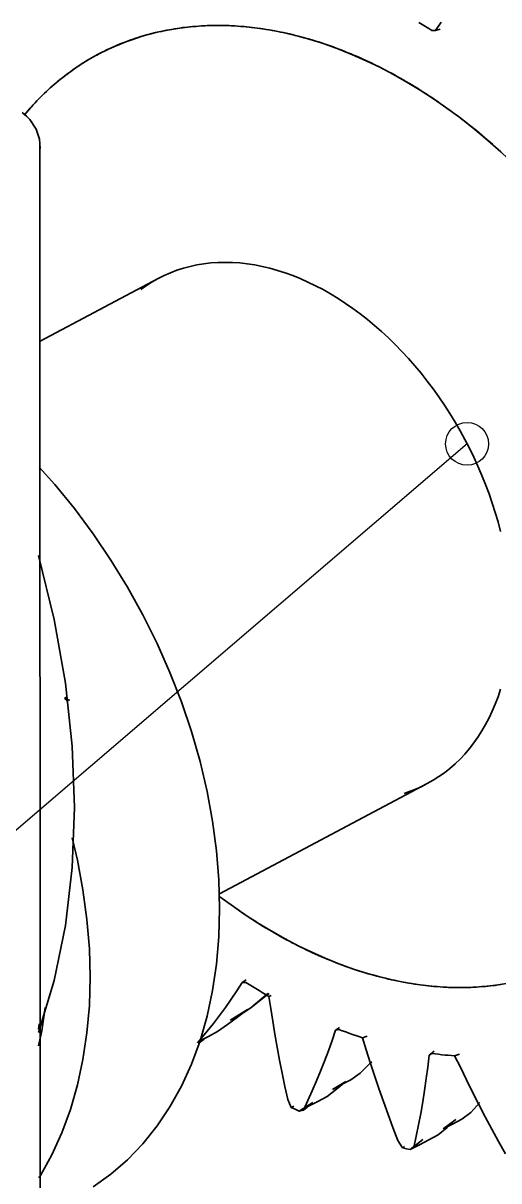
# Model space of a CAD drawing. Header units: millimetres. Extents: x 0 to 420, y 0 to 297.
# Drawn here: x 108.76 to 122.04, y 140.88 to 173.25 of the extents above; entities that cross this region are included whole.
import ezdxf

# ---------------------------------------------------------------- set-up
doc = ezdxf.new("R2010")
doc.units = ezdxf.units.MM
doc.header["$LTSCALE"] = 6
doc.layers.add('BALAO', color=7, linetype='Continuous', lineweight=25)
doc.layers.add('VISIVEL', color=7, linetype='Continuous', lineweight=35)

msp = doc.modelspace()

# ---------------------------------------------------------------- linework, layer by layer
at = {"layer": 'BALAO'}
msp.add_line((121.158, 161.485), (78.1, 124.566), dxfattribs=at)
msp.add_circle((121.158, 161.485), 0.6, dxfattribs=at)
at = {"layer": 'VISIVEL'}
for p, q in [((113.842, 173.173), (113.486, 173.149)), ((113.738, 173.169), (113.662, 173.165)), ((113.818, 173.173), (113.738, 173.169)), ((113.894, 173.177), (113.818, 173.173)), ((114.202, 173.181), (113.842, 173.173)), ((113.97, 173.177), (113.894, 173.177)), ((114.046, 173.181), (113.97, 173.177)), ((114.126, 173.181), (114.046, 173.181)), ((114.202, 173.181), (114.126, 173.181)), ((114.282, 173.181), (114.202, 173.181)), ((114.566, 173.173), (114.202, 173.181)), ((114.358, 173.181), (114.282, 173.181)), ((114.438, 173.177), (114.358, 173.181)), ((114.514, 173.177), (114.438, 173.177)), ((114.594, 173.173), (114.514, 173.177)), ((114.934, 173.149), (114.566, 173.173)), ((114.67, 173.169), (114.594, 173.173)), ((114.75, 173.161), (114.67, 173.169)), ((119.902, 173.213), (119.81, 173.269)), ((119.994, 173.157), (119.902, 173.213)), ((120.43, 173.277), (120.278, 173.041)), ((112.114, 172.889), (111.79, 172.785)), ((111.974, 172.849), (111.906, 172.825)), ((112.046, 172.869), (111.974, 172.849)), ((112.118, 172.889), (112.046, 172.869)), ((112.45, 172.981), (112.114, 172.889)), ((112.186, 172.909), (112.118, 172.889)), ((112.258, 172.929), (112.186, 172.909)), ((112.33, 172.949), (112.258, 172.929)), ((112.402, 172.969), (112.33, 172.949)), ((112.474, 172.985), (112.402, 172.969)), ((112.79, 173.053), (112.45, 172.981)), ((112.546, 173.001), (112.474, 172.985)), ((112.618, 173.017), (112.546, 173.001)), ((112.69, 173.033), (112.618, 173.017)), ((112.766, 173.049), (112.69, 173.033)), ((112.838, 173.061), (112.766, 173.049)), ((113.134, 173.109), (112.79, 173.053)), ((112.914, 173.073), (112.838, 173.061)), ((112.986, 173.085), (112.914, 173.073)), ((113.062, 173.097), (112.986, 173.085)), ((113.134, 173.109), (113.062, 173.097)), ((113.486, 173.149), (113.134, 173.109)), ((113.21, 173.121), (113.134, 173.109)), ((113.286, 173.129), (113.21, 173.121)), ((113.358, 173.137), (113.286, 173.129)), ((113.434, 173.145), (113.358, 173.137)), ((113.51, 173.153), (113.434, 173.145)), ((113.586, 173.157), (113.51, 173.153)), ((113.662, 173.165), (113.586, 173.157)), ((114.83, 173.157), (114.75, 173.161)), ((114.91, 173.149), (114.83, 173.157)), ((114.99, 173.141), (114.91, 173.149)), ((115.306, 173.105), (114.934, 173.149)), ((115.066, 173.133), (114.99, 173.141)), ((115.146, 173.125), (115.066, 173.133)), ((115.226, 173.117), (115.146, 173.125)), ((115.306, 173.105), (115.226, 173.117)), ((115.386, 173.097), (115.306, 173.105)), ((115.682, 173.049), (115.306, 173.105)), ((115.466, 173.085), (115.386, 173.097)), ((115.546, 173.073), (115.466, 173.085)), ((115.626, 173.057), (115.546, 173.073)), ((115.71, 173.045), (115.626, 173.057)), ((116.058, 172.973), (115.682, 173.049)), ((115.79, 173.029), (115.71, 173.045)), ((115.87, 173.013), (115.79, 173.029)), ((115.95, 172.997), (115.87, 173.013)), ((116.03, 172.981), (115.95, 172.997)), ((116.11, 172.965), (116.03, 172.981)), ((116.438, 172.885), (116.058, 172.973)), ((116.194, 172.945), (116.11, 172.965)), ((116.274, 172.925), (116.194, 172.945)), ((116.354, 172.905), (116.274, 172.925)), ((116.438, 172.885), (116.354, 172.905)), ((116.518, 172.865), (116.438, 172.885)), ((116.818, 172.777), (116.438, 172.885)), ((116.598, 172.841), (116.518, 172.865)), ((120.086, 173.101), (119.994, 173.157)), ((120.174, 173.045), (120.086, 173.101)), ((120.278, 173.041), (120.174, 173.045)), ((120.402, 173.081), (120.278, 173.041)), ((111.158, 172.529), (110.854, 172.377)), ((111.158, 172.529), (111.09, 172.497)), ((111.47, 172.665), (111.158, 172.529)), ((111.222, 172.557), (111.158, 172.529)), ((111.29, 172.589), (111.222, 172.557)), ((111.358, 172.617), (111.29, 172.589)), ((111.426, 172.645), (111.358, 172.617)), ((111.49, 172.673), (111.426, 172.645)), ((111.79, 172.785), (111.47, 172.665)), ((111.558, 172.701), (111.49, 172.673)), ((111.63, 172.725), (111.558, 172.701)), ((111.698, 172.753), (111.63, 172.725)), ((111.766, 172.777), (111.698, 172.753)), ((111.834, 172.801), (111.766, 172.777)), ((111.906, 172.825), (111.834, 172.801)), ((116.682, 172.817), (116.598, 172.841)), ((116.762, 172.793), (116.682, 172.817)), ((116.842, 172.769), (116.762, 172.793)), ((117.198, 172.657), (116.818, 172.777)), ((116.926, 172.745), (116.842, 172.769)), ((117.006, 172.721), (116.926, 172.745)), ((117.09, 172.693), (117.006, 172.721)), ((117.17, 172.665), (117.09, 172.693)), ((117.25, 172.637), (117.17, 172.665)), ((117.578, 172.521), (117.198, 172.657)), ((117.334, 172.609), (117.25, 172.637)), ((117.414, 172.581), (117.334, 172.609)), ((117.498, 172.549), (117.414, 172.581)), ((117.578, 172.521), (117.498, 172.549)), ((110.554, 172.209), (110.27, 172.025)), ((110.578, 172.221), (110.514, 172.181)), ((110.854, 172.377), (110.554, 172.209)), ((110.638, 172.257), (110.578, 172.221)), ((110.702, 172.293), (110.638, 172.257)), ((110.766, 172.329), (110.702, 172.293)), ((110.83, 172.365), (110.766, 172.329)), ((110.894, 172.397), (110.83, 172.365)), ((110.918, 172.409), (110.854, 172.377)), ((110.962, 172.433), (110.894, 172.397)), ((110.962, 172.433), (110.894, 172.397)), ((111.026, 172.465), (110.962, 172.433)), ((111.09, 172.497), (111.026, 172.465)), ((117.662, 172.489), (117.578, 172.521)), ((117.958, 172.365), (117.578, 172.521)), ((117.742, 172.457), (117.662, 172.489)), ((117.822, 172.421), (117.742, 172.457)), ((117.906, 172.389), (117.822, 172.421)), ((117.986, 172.353), (117.906, 172.389)), ((118.342, 172.197), (117.958, 172.365)), ((118.07, 172.321), (117.986, 172.353)), ((118.15, 172.285), (118.07, 172.321)), ((118.23, 172.245), (118.15, 172.285)), ((118.314, 172.209), (118.23, 172.245)), ((118.394, 172.173), (118.314, 172.209)), ((110.27, 172.025), (109.99, 171.825)), ((110.086, 171.897), (110.03, 171.857)), ((110.146, 171.941), (110.086, 171.897)), ((110.206, 171.985), (110.146, 171.941)), ((110.27, 172.025), (110.206, 171.985)), ((110.33, 172.065), (110.27, 172.025)), ((110.39, 172.105), (110.33, 172.065)), ((110.454, 172.145), (110.39, 172.105)), ((110.514, 172.181), (110.454, 172.145)), ((118.722, 172.013), (118.342, 172.197)), ((118.478, 172.133), (118.394, 172.173)), ((118.558, 172.093), (118.478, 172.133)), ((118.638, 172.053), (118.558, 172.093)), ((118.722, 172.013), (118.638, 172.053)), ((118.802, 171.973), (118.722, 172.013)), ((119.098, 171.813), (118.722, 172.013)), ((118.882, 171.929), (118.802, 171.973)), ((118.962, 171.889), (118.882, 171.929)), ((119.046, 171.845), (118.962, 171.889)), ((109.718, 171.613), (109.458, 171.385)), ((109.682, 171.581), (109.626, 171.533)), ((109.738, 171.629), (109.682, 171.581)), ((109.99, 171.825), (109.718, 171.613)), ((109.794, 171.677), (109.738, 171.629)), ((109.854, 171.721), (109.794, 171.677)), ((109.91, 171.769), (109.854, 171.721)), ((109.97, 171.813), (109.91, 171.769)), ((110.03, 171.857), (109.97, 171.813)), ((119.126, 171.801), (119.046, 171.845)), ((119.474, 171.601), (119.098, 171.813)), ((119.206, 171.757), (119.126, 171.801)), ((119.286, 171.709), (119.206, 171.757)), ((119.37, 171.665), (119.286, 171.709)), ((119.45, 171.617), (119.37, 171.665)), ((119.53, 171.569), (119.45, 171.617)), ((119.85, 171.373), (119.474, 171.601)), ((119.61, 171.521), (119.53, 171.569)), ((109.458, 171.385), (109.21, 171.145)), ((109.298, 171.233), (109.246, 171.181)), ((109.35, 171.285), (109.298, 171.233)), ((109.406, 171.337), (109.35, 171.285)), ((109.458, 171.385), (109.406, 171.337)), ((109.514, 171.437), (109.458, 171.385)), ((109.57, 171.485), (109.514, 171.437)), ((109.626, 171.533), (109.57, 171.485)), ((119.69, 171.473), (119.61, 171.521)), ((119.77, 171.425), (119.69, 171.473)), ((119.85, 171.373), (119.77, 171.425)), ((119.93, 171.321), (119.85, 171.373)), ((120.222, 171.129), (119.85, 171.373)), ((120.01, 171.269), (119.93, 171.321)), ((120.09, 171.217), (120.01, 171.269)), ((108.986, 170.909), (108.938, 170.853)), ((109.21, 171.145), (108.97, 170.889)), ((109.038, 170.965), (108.986, 170.909)), ((109.09, 171.021), (109.038, 170.965)), ((109.138, 171.073), (109.09, 171.021)), ((109.194, 171.129), (109.138, 171.073)), ((109.246, 171.181), (109.194, 171.129)), ((120.17, 171.165), (120.09, 171.217)), ((120.246, 171.113), (120.17, 171.165)), ((120.59, 170.873), (120.222, 171.129)), ((120.326, 171.061), (120.246, 171.113)), ((120.406, 171.005), (120.326, 171.061)), ((120.486, 170.949), (120.406, 171.005)), ((120.562, 170.893), (120.486, 170.949)), ((108.854, 170.649), (108.73, 170.749)), ((108.97, 170.889), (108.786, 170.673)), ((108.838, 170.737), (108.79, 170.681)), ((108.886, 170.797), (108.838, 170.737)), ((108.854, 170.649), (108.946, 170.549)), ((108.938, 170.853), (108.886, 170.797)), ((120.642, 170.837), (120.562, 170.893)), ((120.954, 170.605), (120.59, 170.873)), ((120.722, 170.781), (120.642, 170.837)), ((120.798, 170.721), (120.722, 170.781)), ((120.878, 170.665), (120.798, 170.721)), ((120.954, 170.605), (120.878, 170.665)), ((121.03, 170.545), (120.954, 170.605)), ((121.314, 170.321), (120.954, 170.605)), ((108.946, 170.549), (109.118, 170.285)), ((109.21, 170.005), (109.118, 170.285)), ((121.11, 170.485), (121.03, 170.545)), ((121.186, 170.425), (121.11, 170.485)), ((121.262, 170.365), (121.186, 170.425)), ((121.342, 170.301), (121.262, 170.365)), ((121.67, 170.025), (121.314, 170.321)), ((121.418, 170.241), (121.342, 170.301)), ((109.21, 170.005), (109.23, 169.741)), ((121.494, 170.177), (121.418, 170.241)), ((121.57, 170.113), (121.494, 170.177)), ((121.646, 170.049), (121.57, 170.113)), ((121.722, 169.985), (121.646, 170.049)), ((122.022, 169.717), (121.67, 170.025)), ((121.798, 169.917), (121.722, 169.985)), ((109.23, 129.741), (109.226, 169.821)), ((109.23, 169.741), (109.226, 169.821)), ((121.874, 169.853), (121.798, 169.917)), ((121.946, 169.785), (121.874, 169.853)), ((122.022, 169.717), (121.946, 169.785)), ((122.098, 169.649), (122.022, 169.717)), ((122.366, 169.397), (122.022, 169.717)), ((113.234, 166.397), (113.05, 166.337)), ((113.418, 166.445), (113.234, 166.397)), ((113.61, 166.485), (113.418, 166.445)), ((113.802, 166.517), (113.61, 166.485)), ((113.998, 166.541), (113.802, 166.517)), ((114.198, 166.553), (113.998, 166.541)), ((114.398, 166.557), (114.198, 166.553)), ((114.602, 166.553), (114.398, 166.557)), ((114.81, 166.541), (114.602, 166.553)), ((115.018, 166.517), (114.81, 166.541)), ((115.226, 166.485), (115.018, 166.517)), ((115.434, 166.445), (115.226, 166.485)), ((115.646, 166.393), (115.434, 166.445)), ((115.858, 166.333), (115.646, 166.393)), ((112.526, 166.109), (109.23, 164.357)), ((112.526, 166.109), (112.362, 166.013)), ((112.698, 166.193), (112.526, 166.109)), ((112.874, 166.269), (112.698, 166.193)), ((113.05, 166.337), (112.874, 166.269)), ((116.074, 166.265), (115.858, 166.333)), ((116.286, 166.189), (116.074, 166.265)), ((116.498, 166.105), (116.286, 166.189)), ((116.71, 166.009), (116.498, 166.105)), ((112.202, 165.913), (112.046, 165.801)), ((112.362, 166.013), (112.202, 165.913)), ((116.922, 165.905), (116.71, 166.009)), ((117.134, 165.797), (116.922, 165.905)), ((117.346, 165.677), (117.134, 165.797)), ((117.554, 165.549), (117.346, 165.677)), ((117.762, 165.413), (117.554, 165.549)), ((117.966, 165.269), (117.762, 165.413)), ((118.17, 165.121), (117.966, 165.269)), ((118.374, 164.961), (118.17, 165.121)), ((118.57, 164.797), (118.374, 164.961)), ((118.766, 164.625), (118.57, 164.797)), ((118.962, 164.445), (118.766, 164.625)), ((119.15, 164.261), (118.962, 164.445)), ((119.338, 164.069), (119.15, 164.261)), ((119.518, 163.869), (119.338, 164.069)), ((119.698, 163.665), (119.518, 163.869)), ((119.874, 163.457), (119.698, 163.665)), ((120.042, 163.241), (119.874, 163.457)), ((120.21, 163.021), (120.042, 163.241)), ((120.37, 162.797), (120.21, 163.021)), ((120.526, 162.565), (120.37, 162.797)), ((120.674, 162.333), (120.526, 162.565)), ((120.822, 162.093), (120.674, 162.333)), ((120.962, 161.853), (120.822, 162.093)), ((121.094, 161.609), (120.962, 161.853)), ((121.222, 161.361), (121.094, 161.609)), ((121.346, 161.109), (121.222, 161.361)), ((121.462, 160.857), (121.346, 161.109)), ((109.638, 160.349), (109.202, 160.829)), ((121.57, 160.601), (121.462, 160.857)), ((121.674, 160.345), (121.57, 160.601)), ((110.19, 159.673), (109.638, 160.349)), ((121.77, 160.085), (121.674, 160.345)), ((121.862, 159.825), (121.77, 160.085)), ((110.714, 158.969), (110.19, 159.673)), ((121.942, 159.561), (121.862, 159.825)), ((122.022, 159.301), (121.942, 159.561)), ((122.09, 159.037), (122.022, 159.301)), ((111.21, 158.237), (110.714, 158.969)), ((109.186, 158.365), (109.622, 156.573)), ((111.674, 157.481), (111.21, 158.237)), ((112.102, 156.701), (111.674, 157.481)), ((112.498, 155.905), (112.102, 156.701)), ((109.622, 156.573), (109.938, 154.793)), ((112.858, 155.093), (112.498, 155.905)), ((113.178, 154.269), (112.858, 155.093)), ((109.938, 154.793), (110.126, 153.033)), ((109.998, 154.273), (109.938, 154.409)), ((121.942, 154.209), (122.022, 154.413)), ((122.022, 154.413), (122.09, 154.625)), ((109.95, 154.329), (109.922, 154.393)), ((109.922, 154.345), (110.062, 154.321)), ((109.962, 154.341), (110.022, 154.329)), ((113.458, 153.441), (113.178, 154.269)), ((121.862, 154.013), (121.942, 154.209)), ((121.674, 153.637), (121.77, 153.821)), ((121.77, 153.821), (121.862, 154.013)), ((113.698, 152.605), (113.458, 153.441)), ((121.462, 153.285), (121.57, 153.457)), ((121.57, 153.457), (121.674, 153.637)), ((121.222, 152.965), (121.346, 153.121)), ((121.346, 153.121), (121.462, 153.285)), ((110.126, 153.033), (110.19, 151.313)), ((120.962, 152.669), (121.094, 152.813)), ((121.094, 152.813), (121.222, 152.965)), ((113.894, 151.769), (113.698, 152.605)), ((120.674, 152.409), (120.822, 152.537)), ((120.822, 152.537), (120.962, 152.669)), ((120.21, 152.077), (120.37, 152.181)), ((120.37, 152.181), (120.526, 152.289)), ((120.526, 152.289), (120.674, 152.409)), ((120.042, 151.985), (114.238, 148.901)), ((119.518, 151.753), (119.698, 151.821)), ((119.698, 151.821), (119.874, 151.897)), ((119.874, 151.897), (120.042, 151.985)), ((120.042, 151.985), (120.21, 152.077)), ((114.05, 150.937), (113.894, 151.769)), ((119.398, 151.713), (119.518, 151.753)), ((110.19, 151.313), (110.126, 149.637)), ((114.158, 150.109), (114.05, 150.937)), ((110.274, 149.845), (110.126, 150.473)), ((114.226, 149.293), (114.158, 150.109)), ((110.126, 149.637), (109.938, 148.021)), ((110.426, 149.013), (110.274, 149.845)), ((114.246, 148.493), (114.226, 149.293)), ((110.538, 148.185), (110.426, 149.013)), ((114.254, 148.821), (114.566, 148.593)), ((114.282, 148.801), (114.358, 148.745)), ((114.358, 148.745), (114.438, 148.685)), ((114.438, 148.685), (114.514, 148.629)), ((114.514, 148.629), (114.594, 148.573)), ((114.566, 148.593), (114.934, 148.333)), ((114.594, 148.573), (114.67, 148.517)), ((114.226, 147.705), (114.246, 148.493)), ((114.67, 148.517), (114.75, 148.461)), ((114.75, 148.461), (114.83, 148.405)), ((114.83, 148.405), (114.91, 148.353)), ((114.91, 148.353), (114.99, 148.301)), ((114.934, 148.333), (115.306, 148.093)), ((114.99, 148.301), (115.066, 148.245)), ((109.938, 148.021), (109.622, 146.481)), ((110.606, 147.369), (110.538, 148.185)), ((115.066, 148.245), (115.146, 148.193)), ((115.146, 148.193), (115.226, 148.145)), ((115.226, 148.145), (115.306, 148.093)), ((115.306, 148.093), (115.386, 148.041)), ((115.306, 148.093), (115.682, 147.865)), ((115.386, 148.041), (115.466, 147.993)), ((115.466, 147.993), (115.546, 147.945)), ((115.546, 147.945), (115.626, 147.897)), ((114.158, 146.941), (114.226, 147.705)), ((115.626, 147.897), (115.71, 147.849)), ((115.682, 147.865), (116.058, 147.653)), ((115.71, 147.849), (115.79, 147.801)), ((115.79, 147.801), (115.87, 147.757)), ((115.87, 147.757), (115.95, 147.709)), ((115.95, 147.709), (116.03, 147.665)), ((116.03, 147.665), (116.11, 147.621)), ((116.058, 147.653), (116.438, 147.453)), ((116.11, 147.621), (116.194, 147.577)), ((110.626, 146.569), (110.606, 147.369)), ((116.194, 147.577), (116.274, 147.537)), ((116.274, 147.537), (116.354, 147.493)), ((116.354, 147.493), (116.438, 147.453)), ((116.438, 147.453), (116.518, 147.413)), ((116.438, 147.453), (116.818, 147.269)), ((116.518, 147.413), (116.598, 147.373)), ((116.598, 147.373), (116.682, 147.333)), ((116.682, 147.333), (116.762, 147.293)), ((116.762, 147.293), (116.842, 147.257)), ((116.818, 147.269), (117.198, 147.101)), ((116.842, 147.257), (116.926, 147.217)), ((116.926, 147.217), (117.006, 147.181)), ((117.006, 147.181), (117.09, 147.145)), ((117.09, 147.145), (117.17, 147.113)), ((117.17, 147.113), (117.25, 147.077)), ((117.198, 147.101), (117.578, 146.945)), ((117.25, 147.077), (117.334, 147.045)), ((117.334, 147.045), (117.414, 147.009)), ((117.414, 147.009), (117.498, 146.977)), ((117.498, 146.977), (117.578, 146.945)), ((114.05, 146.197), (114.158, 146.941)), ((117.578, 146.945), (117.662, 146.917)), ((117.578, 146.945), (117.958, 146.809)), ((117.662, 146.917), (117.742, 146.885)), ((117.742, 146.885), (117.822, 146.857)), ((117.822, 146.857), (117.906, 146.829)), ((117.906, 146.829), (117.986, 146.801)), ((117.958, 146.809), (118.342, 146.685)), ((117.986, 146.801), (118.07, 146.773)), ((118.07, 146.773), (118.15, 146.745)), ((118.15, 146.745), (118.23, 146.721)), ((118.23, 146.721), (118.314, 146.697)), ((118.314, 146.697), (118.394, 146.669)), ((118.342, 146.685), (118.722, 146.581)), ((118.394, 146.669), (118.478, 146.649)), ((118.478, 146.649), (118.558, 146.625)), ((109.622, 146.481), (109.186, 145.025)), ((110.606, 145.781), (110.626, 146.569)), ((114.726, 146.189), (114.878, 146.425)), ((114.986, 146.501), (114.878, 146.425)), ((114.878, 146.425), (114.982, 146.421)), ((114.982, 146.421), (115.074, 146.365)), ((115.074, 146.365), (115.162, 146.309)), ((115.162, 146.309), (115.254, 146.253)), ((118.558, 146.625), (118.638, 146.601)), ((118.638, 146.601), (118.722, 146.581)), ((118.722, 146.581), (118.802, 146.561)), ((118.722, 146.581), (119.098, 146.489)), ((118.802, 146.561), (118.882, 146.541)), ((118.882, 146.541), (118.962, 146.521)), ((118.962, 146.521), (119.046, 146.501)), ((119.046, 146.501), (119.126, 146.485)), ((119.098, 146.489), (119.474, 146.417)), ((119.126, 146.485), (119.206, 146.469)), ((119.206, 146.469), (119.286, 146.453)), ((119.286, 146.453), (119.37, 146.437)), ((119.37, 146.437), (119.45, 146.421)), ((119.45, 146.421), (119.53, 146.409)), ((119.474, 146.417), (119.85, 146.361)), ((119.53, 146.409), (119.61, 146.393)), ((119.61, 146.393), (119.69, 146.381)), ((119.69, 146.381), (119.77, 146.369)), ((119.77, 146.369), (119.85, 146.361)), ((119.85, 146.361), (119.93, 146.349)), ((119.85, 146.361), (120.222, 146.317)), ((119.93, 146.349), (120.01, 146.341)), ((120.01, 146.341), (120.09, 146.329)), ((120.09, 146.329), (120.17, 146.321)), ((120.17, 146.321), (120.246, 146.317)), ((120.222, 146.317), (120.59, 146.293)), ((120.246, 146.317), (120.326, 146.309)), ((120.326, 146.309), (120.406, 146.305)), ((120.406, 146.305), (120.486, 146.297)), ((121.314, 146.293), (121.67, 146.317)), ((121.494, 146.301), (121.57, 146.309)), ((121.57, 146.309), (121.646, 146.313)), ((121.646, 146.313), (121.722, 146.321)), ((121.67, 146.317), (122.022, 146.357)), ((121.722, 146.321), (121.798, 146.329)), ((121.798, 146.329), (121.874, 146.337)), ((121.874, 146.337), (121.946, 146.345)), ((121.946, 146.345), (122.022, 146.357)), ((122.022, 146.357), (122.366, 146.413)), ((122.022, 146.357), (122.098, 146.369)), ((113.894, 145.485), (114.05, 146.197)), ((114.566, 145.957), (114.726, 146.189)), ((115.574, 146.077), (115.13, 145.725)), ((115.254, 146.253), (115.346, 146.197)), ((115.346, 146.197), (115.438, 146.141)), ((115.594, 146.117), (115.422, 145.977)), ((115.438, 146.141), (115.53, 146.089)), ((115.53, 146.089), (115.622, 146.037)), ((115.63, 146.117), (115.574, 146.077)), ((115.686, 146.057), (115.622, 146.037)), ((115.622, 146.037), (115.678, 145.701)), ((120.486, 146.297), (120.562, 146.293)), ((120.562, 146.293), (120.642, 146.289)), ((120.59, 146.293), (120.954, 146.285)), ((120.642, 146.289), (120.722, 146.289)), ((120.722, 146.289), (120.798, 146.285)), ((120.798, 146.285), (120.878, 146.285)), ((120.878, 146.285), (120.954, 146.285)), ((120.954, 146.285), (121.314, 146.293)), ((120.954, 146.285), (121.03, 146.285)), ((121.03, 146.285), (121.11, 146.285)), ((121.11, 146.285), (121.186, 146.289)), ((121.186, 146.289), (121.262, 146.289)), ((121.262, 146.289), (121.342, 146.293)), ((121.342, 146.293), (121.418, 146.297)), ((121.418, 146.297), (121.494, 146.301)), ((109.278, 145.069), (109.374, 145.721)), ((110.538, 145.017), (110.606, 145.781)), ((114.242, 145.501), (114.406, 145.729)), ((114.406, 145.729), (114.566, 145.957)), ((115.022, 145.665), (114.602, 145.405)), ((115.022, 145.665), (114.742, 145.457)), ((115.13, 145.725), (114.862, 145.545)), ((115.422, 145.977), (115.13, 145.725)), ((115.678, 145.701), (115.734, 145.341)), ((113.698, 144.797), (113.894, 145.485)), ((114.07, 145.281), (114.242, 145.501)), ((114.742, 145.457), (114.466, 145.253)), ((114.602, 145.405), (114.538, 145.373)), ((114.862, 145.545), (114.602, 145.405)), ((115.734, 145.341), (115.79, 144.981)), ((109.182, 145.121), (109.202, 145.265)), ((109.186, 144.649), (109.278, 145.069)), ((110.426, 144.273), (110.538, 145.017)), ((113.722, 144.849), (113.898, 145.061)), ((113.898, 145.061), (114.07, 145.281)), ((114.19, 145.053), (113.934, 144.917)), ((114.466, 145.253), (114.19, 145.053)), ((117.386, 144.801), (117.486, 145.089)), ((117.59, 145.165), (117.486, 145.089)), ((117.486, 145.089), (117.578, 145.109)), ((117.578, 145.109), (117.67, 145.077)), ((117.67, 145.077), (117.766, 145.041)), ((117.766, 145.041), (117.858, 145.009)), ((117.858, 145.009), (117.954, 144.973)), ((113.458, 144.145), (113.698, 144.797)), ((113.63, 144.741), (113.722, 144.849)), ((113.818, 144.841), (113.65, 144.721)), ((113.934, 144.917), (113.674, 144.781)), ((113.674, 144.781), (113.818, 144.841)), ((115.79, 144.981), (115.854, 144.617)), ((117.286, 144.513), (117.386, 144.801)), ((117.954, 144.973), (118.046, 144.941)), ((118.046, 144.941), (118.138, 144.913)), ((118.138, 144.913), (118.234, 144.881)), ((118.362, 144.925), (118.234, 144.881)), ((118.234, 144.881), (118.342, 144.545)), ((115.854, 144.617), (115.922, 144.253)), ((117.178, 144.229), (117.286, 144.513)), ((118.342, 144.545), (118.454, 144.185)), ((120.058, 144.061), (120.094, 144.389)), ((120.242, 144.509), (120.094, 144.389)), ((120.094, 144.389), (120.174, 144.441)), ((120.174, 144.441), (120.266, 144.429)), ((120.266, 144.429), (120.358, 144.417)), ((120.358, 144.417), (120.45, 144.405)), ((120.45, 144.405), (120.542, 144.397)), ((120.542, 144.397), (120.63, 144.389)), ((120.63, 144.389), (120.722, 144.381)), ((120.722, 144.381), (120.81, 144.377)), ((120.946, 144.417), (120.81, 144.377)), ((120.81, 144.377), (120.97, 144.053)), ((110.274, 143.561), (110.426, 144.273)), ((113.178, 143.529), (113.458, 144.145)), ((115.922, 144.253), (115.994, 143.885)), ((117.066, 143.949), (117.178, 144.229)), ((118.438, 144.157), (118.17, 143.893)), ((118.494, 144.205), (118.438, 144.157)), ((118.454, 144.185), (118.574, 143.821)), ((120.014, 143.737), (120.058, 144.061)), ((120.97, 144.053), (121.138, 143.705)), ((115.994, 143.885), (116.07, 143.517)), ((116.954, 143.673), (117.066, 143.949)), ((118.17, 143.893), (117.91, 143.705)), ((118.574, 143.821), (118.694, 143.457)), ((119.966, 143.409), (120.014, 143.737)), ((110.078, 142.873), (110.274, 143.561)), ((112.858, 142.949), (113.178, 143.529)), ((116.07, 143.517), (116.15, 143.149)), ((116.71, 143.125), (116.834, 143.397)), ((116.834, 143.397), (116.954, 143.673)), ((117.506, 143.445), (117.246, 143.241)), ((117.77, 143.661), (117.394, 143.429)), ((117.65, 143.569), (117.394, 143.429)), ((117.77, 143.661), (117.506, 143.445)), ((117.91, 143.705), (117.65, 143.569)), ((118.694, 143.457), (118.822, 143.093)), ((119.918, 143.089), (119.966, 143.409)), ((121.138, 143.705), (121.31, 143.357)), ((116.15, 143.149), (116.246, 142.933)), ((116.846, 143.069), (116.47, 142.829)), ((116.586, 142.857), (116.71, 143.125)), ((116.846, 143.069), (116.586, 142.857)), ((116.986, 143.101), (116.726, 142.965)), ((117.246, 143.241), (116.986, 143.101)), ((118.822, 143.093), (118.95, 142.733)), ((119.862, 142.765), (119.918, 143.089)), ((121.51, 143.069), (121.266, 142.793)), ((121.31, 143.357), (121.486, 143.009)), ((109.838, 142.221), (110.078, 142.873)), ((112.498, 142.413), (112.858, 142.949)), ((116.314, 142.969), (116.246, 142.933)), ((116.246, 142.933), (116.358, 142.881)), ((116.358, 142.881), (116.47, 142.829)), ((116.726, 142.965), (116.47, 142.829)), ((116.47, 142.829), (116.586, 142.857)), ((119.802, 142.449), (119.862, 142.765)), ((121.266, 142.793), (121.014, 142.601)), ((121.486, 143.009), (121.666, 142.665)), ((118.95, 142.733), (119.086, 142.369)), ((119.738, 142.129), (119.802, 142.449)), ((120.846, 142.593), (120.494, 142.329)), ((120.754, 142.465), (120.494, 142.329)), ((120.846, 142.593), (120.598, 142.373)), ((121.014, 142.601), (120.754, 142.465)), ((121.666, 142.665), (121.85, 142.321)), ((109.558, 141.605), (109.838, 142.221)), ((112.102, 141.917), (112.498, 142.413)), ((119.086, 142.369), (119.226, 142.005)), ((119.67, 141.813), (119.738, 142.129)), ((120.346, 142.165), (120.09, 142.029)), ((120.598, 142.373), (120.346, 142.165)), ((121.85, 142.321), (122.034, 141.977)), ((111.674, 141.469), (112.102, 141.917)), ((119.226, 142.005), (119.35, 141.805)), ((119.414, 141.837), (119.35, 141.805)), ((119.35, 141.805), (119.462, 141.777)), ((119.462, 141.777), (119.57, 141.753)), ((119.922, 142.033), (119.57, 141.753)), ((119.83, 141.889), (119.57, 141.753)), ((119.57, 141.753), (119.67, 141.813)), ((119.922, 142.033), (119.67, 141.813)), ((120.09, 142.029), (119.83, 141.889)), ((122.034, 141.977), (122.226, 141.633)), ((109.238, 141.025), (109.558, 141.605)), ((111.21, 141.065), (111.674, 141.469)), ((109.198, 140.965), (109.238, 141.025)), ((110.714, 140.709), (111.21, 141.065))]:
    msp.add_line(p, q, dxfattribs=at)

doc.saveas('drawing.dxf')
